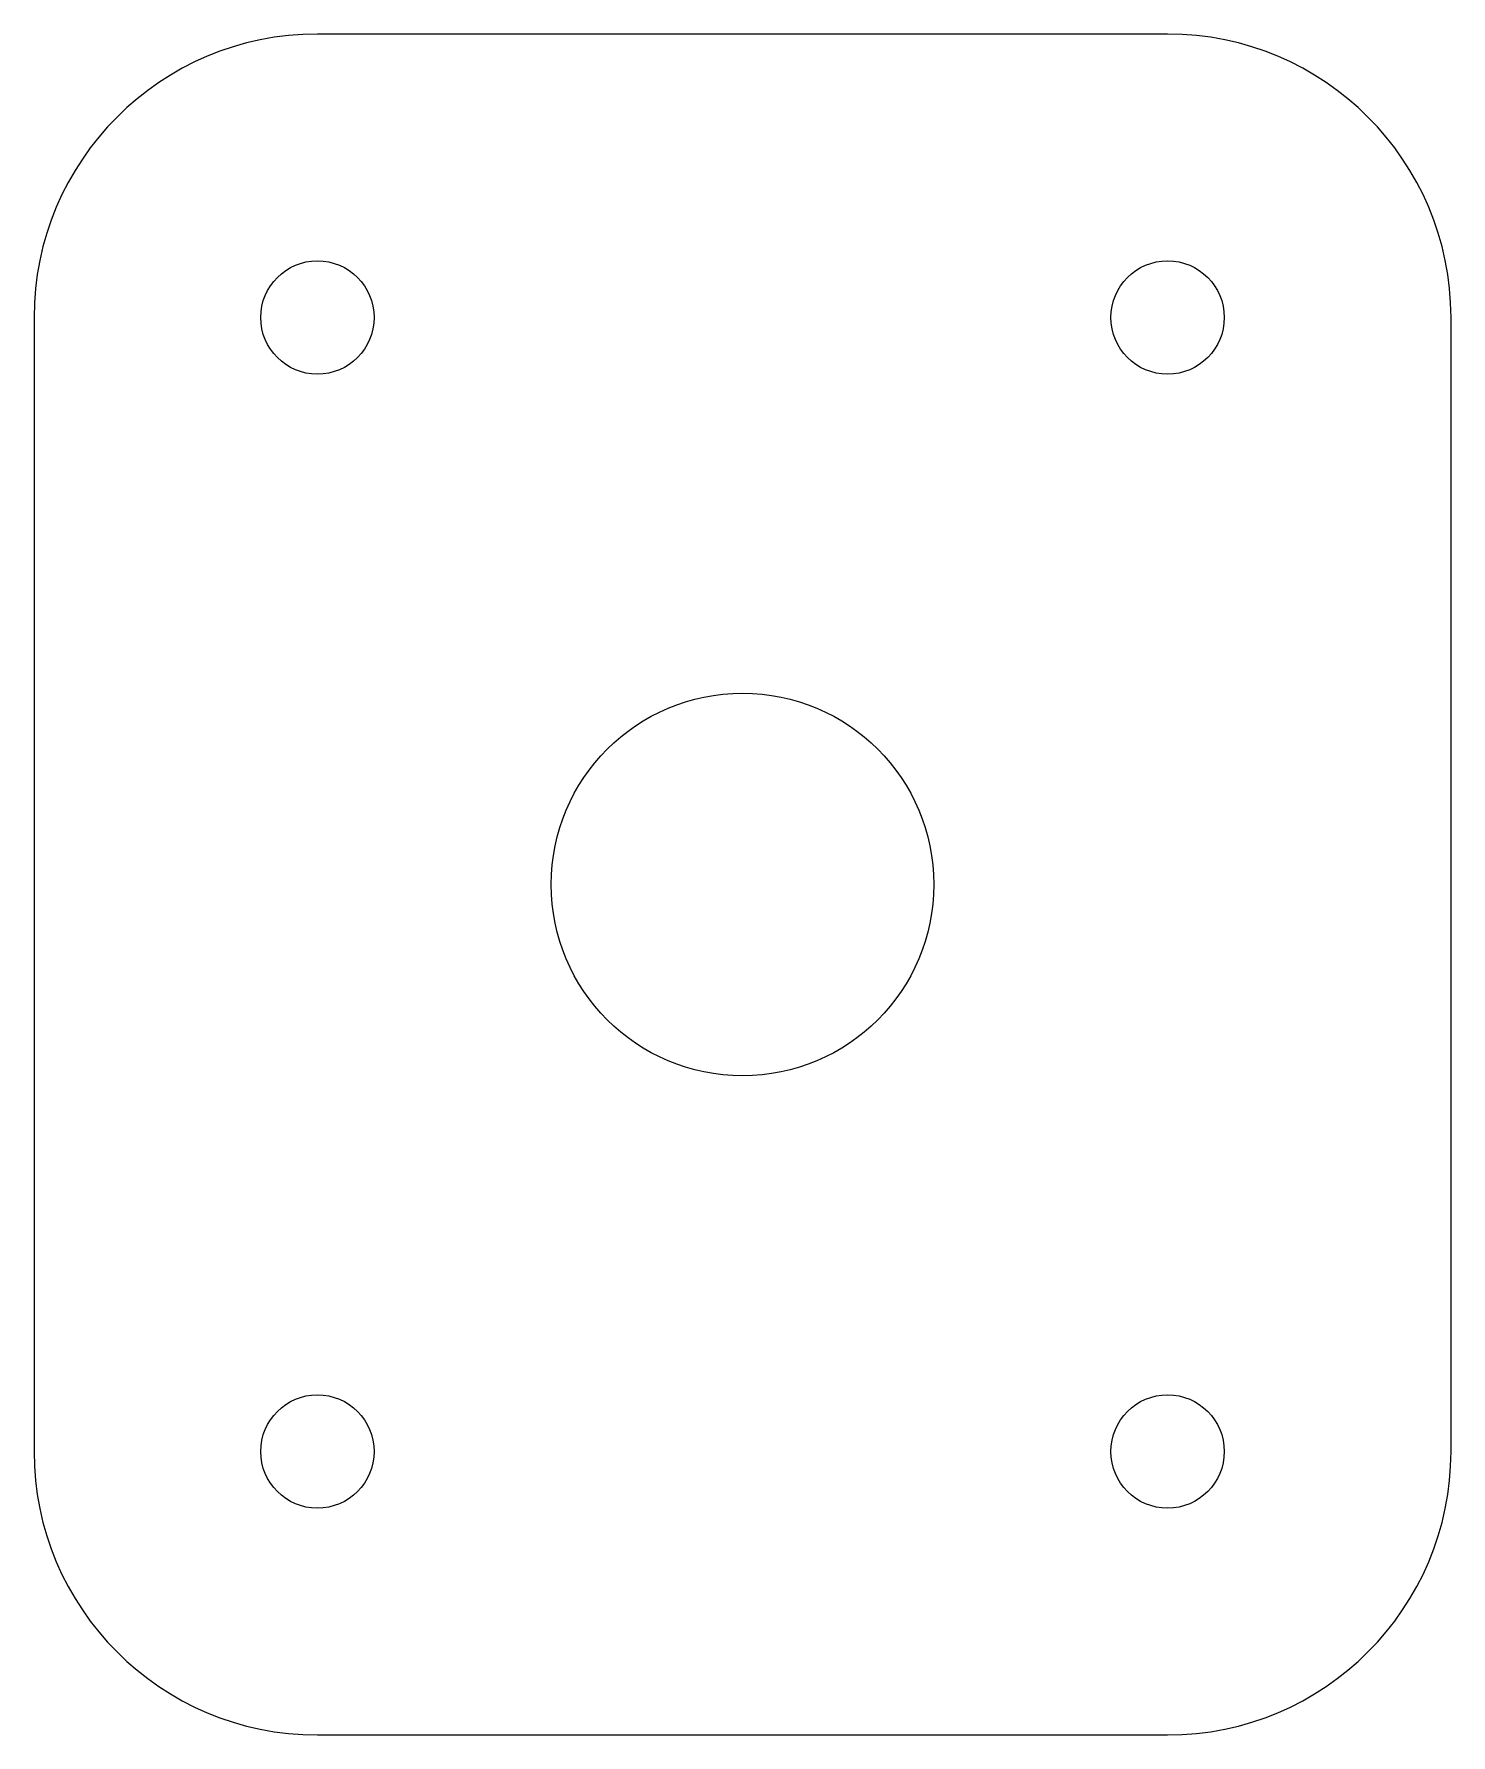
# Model space of a CAD drawing. Header units: millimetres. Extents: x 25 to 318, y 0 to 139.
# Drawn here: x 106.9 to 156.9, y 0 to 60 of the extents above; entities that cross this region are included whole.
import ezdxf

# ---------------------------------------------------------------- set-up
doc = ezdxf.new("R2010")
doc.units = ezdxf.units.MM

msp = doc.modelspace()

# ---------------------------------------------------------------- linework, layer by layer
at = {"color": 7, "linetype": 'Continuous', "lineweight": 15}
for p, q in [((146.911, 60), (116.911, 60)), ((106.911, 50), (106.911, 10)), ((156.911, 10), (156.911, 50)), ((116.911, 0), (146.911, 0))]:
    msp.add_line(p, q, dxfattribs=at)
for centre, radius in [((116.911, 50), 2), ((146.911, 50), 2), ((131.911, 30), 6.75), ((116.911, 10), 2), ((146.911, 10), 2)]:
    msp.add_circle(centre, radius, dxfattribs=at)
for centre, start, end in [((116.911, 50), 90, 180), ((146.911, 50), 0, 90), ((116.911, 10), 180, 270), ((146.911, 10), 270, 0)]:
    msp.add_arc(centre, 10, start, end, dxfattribs=at)

doc.saveas('drawing.dxf')
